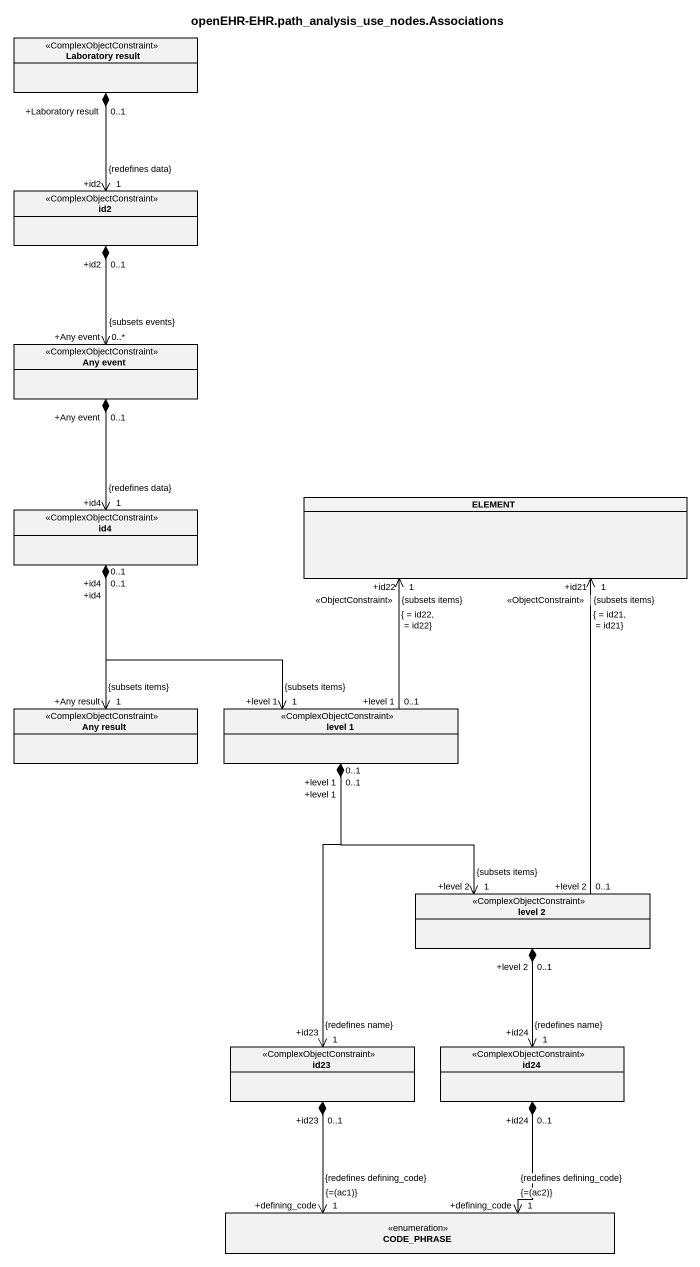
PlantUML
@startuml
title openEHR-EHR.path_analysis_use_nodes.Associations
hide circle
hide empty members
class "Laboratory result" as Laboratory_result <<ComplexObjectConstraint>>
class id2 <<ComplexObjectConstraint>>
class "Any event" as Any_event <<ComplexObjectConstraint>>
class id4 <<ComplexObjectConstraint>>
class ELEMENT
class "Any result" as Any_result <<ComplexObjectConstraint>>
class "level 1" as level_1 <<ComplexObjectConstraint>>
class "level 2" as level_2 <<ComplexObjectConstraint>>
class id23 <<ComplexObjectConstraint>>
class id24 <<ComplexObjectConstraint>>
enum CODE_PHRASE
Laboratory_result "+Laboratory result\n0..1" *--> "+id2\n1\n{redefines data}" id2
id2 "+id2\n0..1" *--> "+Any event\n0..*\n{subsets events}" Any_event
Any_event "+Any event\n0..1" *--> "+id4\n1\n{redefines data}" id4
id4 "+id4\n0..1" *--> "+Any result\n1\n{subsets items}" Any_result
id4 "+id4\n0..1" *--> "+level 1\n1\n{subsets items}" level_1
level_1 "+level 1\n0..1" -up-> "+id22\n<<ObjectConstraint>>\n1\n{ = id22, = id22}\n{subsets items}" ELEMENT
level_1 "+level 1\n0..1" *--> "+level 2\n1\n{subsets items}" level_2
level_1 "+level 1\n0..1" *--> "+id23\n1\n{redefines name}" id23
level_2 "+level 2\n0..1" -up-> "+id21\n<<ObjectConstraint>>\n1\n{ = id21, = id21}\n{subsets items}" ELEMENT
level_2 "+level 2\n0..1" *--> "+id24\n1\n{redefines name}" id24
id23 "+id23\n0..1" *--> "+defining_code\n1\n{=(ac1)}\n{redefines defining_code}" CODE_PHRASE
id24 "+id24\n0..1" *--> "+defining_code\n1\n{=(ac2)}\n{redefines defining_code}" CODE_PHRASE
@enduml
